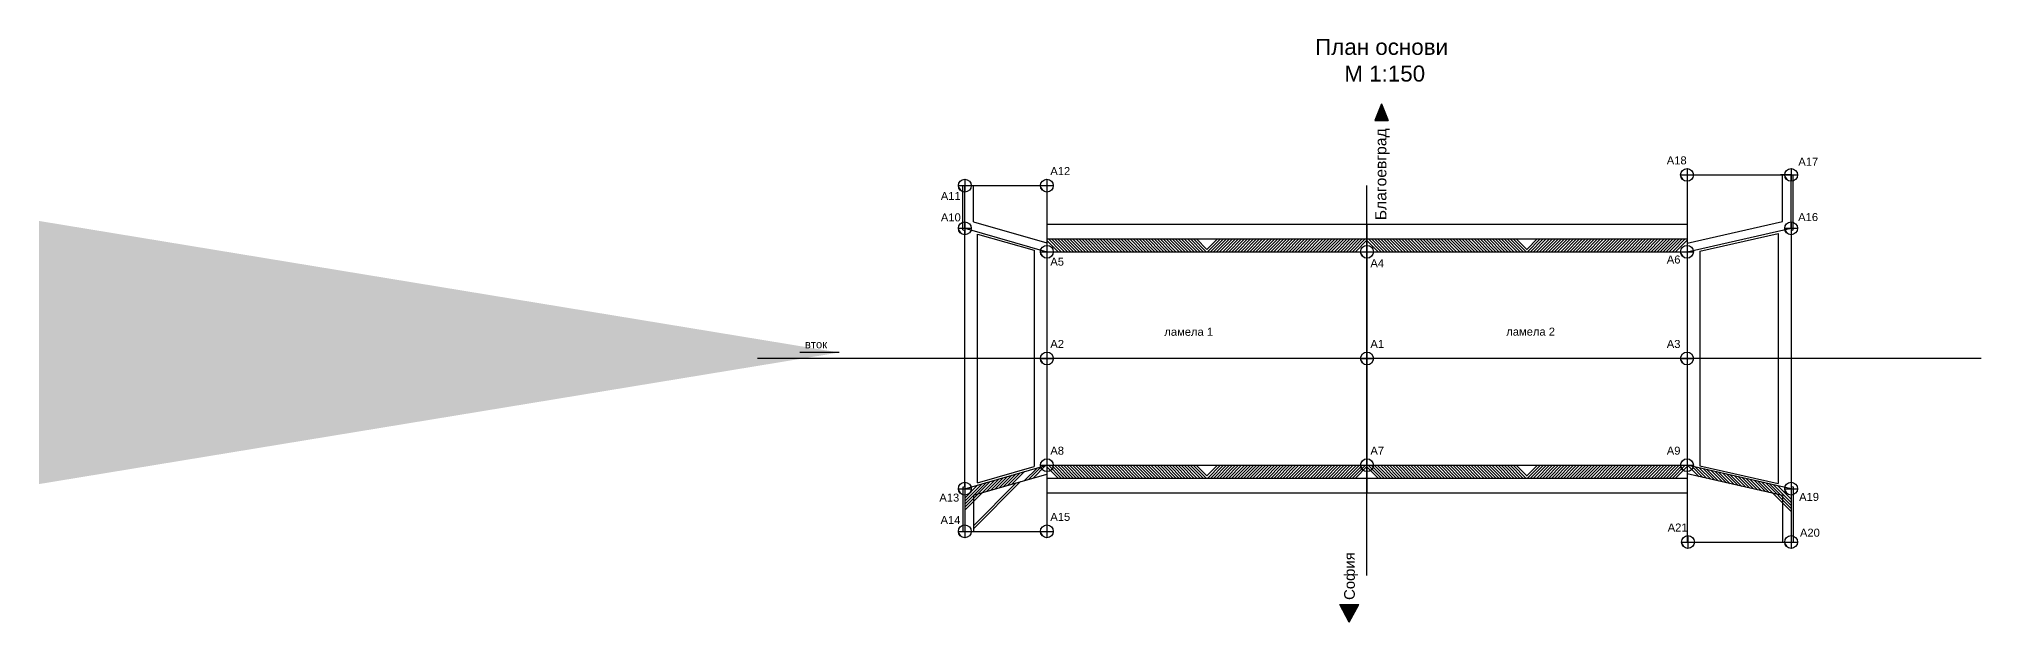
# Model space of a CAD drawing. Header units: centimetres. Extents: x 8495135 to 959133560, y 4530079 to 463453963.
# Drawn here: x 958969392.7 to 958969483.7, y 463408773.5 to 463408800.8 of the extents above; entities that cross this region are included whole.
import ezdxf
from ezdxf.enums import TextEntityAlignment as Align

# ---------------------------------------------------------------- set-up
doc = ezdxf.new("R2010")
doc.units = ezdxf.units.CM
doc.header["$LTSCALE"] = 0.1
doc.linetypes.add('CENTER', pattern=[50.800000000000004, 31.75, -6.35, 6.35, -6.35])
doc.linetypes.add('CONTINU', pattern=[0])
for name, color, linetype in [('br_dimension', 1, 'Continuous'), ('br_hatch', 9, 'Continuous'), ('br_hatch_tumen', 8, 'Continuous'), ('br_view_yellow', 2, 'Continuous')]:
    doc.layers.add(name, color=color, linetype=linetype)
doc.layers.add('br_text', color=2, linetype='Continuous', lineweight=35)
doc.styles.add('1-10 cm', font='arial.ttf', dxfattribs={"height": 2.5})
doc.styles.add('1-200 cm', font='arial.ttf', dxfattribs={"height": 50})
doc.styles.add('MM 1 to 150', font='arial.ttf', dxfattribs={"height": 37.5})
doc.styles.add('MM_ARIAL', font='arial.ttf')
doc.dimstyles.new('MM DIM 1 to 150', dxfattribs={"dimscale": 15, "dimtxt": 2.5, "dimasz": 2.5, "dimexe": 2.1, "dimexo": 1.5, "dimgap": 1.5, "dimtad": 1, "dimdec": 0, "dimdsep": 46, "dimtxsty": 'MM_ARIAL', "dimcen": 3, "dimclrd": 1, "dimclre": 1, "dimclrt": 7, "dimaunit": 2, "dimadec": 1, "dimazin": 0, "dimtp": 100, "dimtm": 3, "dimtfac": 1, "dimtdec": 0, "dimtix": 1, "dimtmove": 0, "dimatfit": 3, "dimfxl": 0, "dimtolj": 1, "dimtzin": 0, "dimarcsym": 0})
pattern_1 = [(135, (958969578.6020299, 463409036.389705), (-0.07071067811865475, -0.07071067811865475), [])]
pattern_2 = [(44.99999999999999, (958884501.7786907, 463363534.629114), (-0.07071067811865475, 0.07071067811865475), [])]
pattern_3 = [(135, (958884501.7586906, 463363534.629114), (-0.07071067811865475, -0.07071067811865475), [])]
pattern_4 = [(44.99999999999999, (958884501.7986907, 463363534.629114), (-0.07071067811865475, 0.07071067811865475), [])]

# ---------------------------------------------------------------- blocks, each defined once
blk = doc.blocks.new('*U686')
at = {"ltscale": 0.5}
blk.add_hatch(color=256, dxfattribs=at).paths.add_polyline_path([(0, 10.625), (-26.25, 0), (0, -10.625)])
for q in [(0, 10.625), (0, -10.625)]:
    blk.add_line((-26.25, 0), q, dxfattribs=at)
blk.add_lwpolyline([(0, 10.625), (0, -10.625)], dxfattribs=at)
at = {"ltscale": 0.5, "style": '1-200 cm'}
blk.add_attdef('СОФИЯ', text='', height=17.5, dxfattribs=at).set_placement((83.93537818668632, 1.155626907089341), align=Align.MIDDLE_CENTER)
blk = doc.blocks.new('*U788')
at = {"layer": 'br_dimension', "ltscale": 0.5}
for points in [[(-30, 0, 0.4142135623730951), (0, -30), (0, 0)], [(30, 0, 0.4142135623730951), (0, 30), (0, 0)]]:
    blk.add_hatch(color=256, dxfattribs=at).paths.add_polyline_path(points)
for p, q in [((-30, 0), (30, 0)), ((0, 30), (0, -30))]:
    blk.add_line(p, q, dxfattribs=at)
blk.add_circle((0, 0), 30, dxfattribs=at)
at = {"layer": 'br_dimension', "linetype": 'CONTINU', "ltscale": 0.5, "style": '1-10 cm'}
blk.add_attdef('KM', (16.15486680088054, 49.36385918569121), '', height=37.5, dxfattribs=at)
blk = doc.blocks.new('*U789')
at = {"layer": 'br_dimension', "ltscale": 0.5}
for points in [[(-30, 0, 0.4142135623730951), (0, -30), (0, 0)], [(30, 0, 0.4142135623730951), (0, 30), (0, 0)]]:
    blk.add_hatch(color=256, dxfattribs=at).paths.add_polyline_path(points)
for p, q in [((-30, 0), (30, 0)), ((0, 30), (0, -30))]:
    blk.add_line(p, q, dxfattribs=at)
blk.add_circle((0, 0), 30, dxfattribs=at)
at = {"layer": 'br_dimension', "linetype": 'CONTINU', "ltscale": 0.5, "style": '1-10 cm'}
blk.add_attdef('KM', (-95.01069013098765, 49.36385918569121), '', height=37.5, dxfattribs=at)
blk = doc.blocks.new('*U790')
at = {"layer": 'br_dimension', "ltscale": 0.5}
for points in [[(-30, 0, 0.4142135623730951), (0, -30), (0, 0)], [(30, 0, 0.4142135623730951), (0, 30), (0, 0)]]:
    blk.add_hatch(color=256, dxfattribs=at).paths.add_polyline_path(points)
for p, q in [((-30, 0), (30, 0)), ((0, 30), (0, -30))]:
    blk.add_line(p, q, dxfattribs=at)
blk.add_circle((0, 0), 30, dxfattribs=at)
at = {"layer": 'br_dimension', "linetype": 'CONTINU', "ltscale": 0.5, "style": '1-10 cm'}
blk.add_attdef('KM', (16.15486680088054, -65.03546152755317), '', height=37.5, dxfattribs=at)
blk = doc.blocks.new('*U791')
at = {"layer": 'br_dimension', "ltscale": 0.5}
for points in [[(-30, 0, 0.4142135623730951), (0, -30), (0, 0)], [(30, 0, 0.4142135623730951), (0, 30), (0, 0)]]:
    blk.add_hatch(color=256, dxfattribs=at).paths.add_polyline_path(points)
for p, q in [((-30, 0), (30, 0)), ((0, 30), (0, -30))]:
    blk.add_line(p, q, dxfattribs=at)
blk.add_circle((0, 0), 30, dxfattribs=at)
at = {"layer": 'br_dimension', "linetype": 'CONTINU', "ltscale": 0.5, "style": '1-10 cm'}
blk.add_attdef('KM', (16.15486680088054, -72.29595432456281), '', height=37.5, dxfattribs=at)
blk = doc.blocks.new('*U792')
at = {"layer": 'br_dimension', "ltscale": 0.5}
for points in [[(-30, 0, 0.4142135623730951), (0, -30), (0, 0)], [(30, 0, 0.4142135623730951), (0, 30), (0, 0)]]:
    blk.add_hatch(color=256, dxfattribs=at).paths.add_polyline_path(points)
for p, q in [((-30, 0), (30, 0)), ((0, 30), (0, -30))]:
    blk.add_line(p, q, dxfattribs=at)
blk.add_circle((0, 0), 30, dxfattribs=at)
at = {"layer": 'br_dimension', "linetype": 'CONTINU', "ltscale": 0.5, "style": '1-10 cm'}
blk.add_attdef('KM', (-95.01069013098765, -55.04452698796686), '', height=37.5, dxfattribs=at)
blk = doc.blocks.new('*U794')
at = {"layer": 'br_dimension', "ltscale": 0.5}
for points in [[(-30, 0, 0.4142135623730951), (0, -30), (0, 0)], [(30, 0, 0.4142135623730951), (0, 30), (0, 0)]]:
    blk.add_hatch(color=256, dxfattribs=at).paths.add_polyline_path(points)
for p, q in [((-30, 0), (30, 0)), ((0, 30), (0, -30))]:
    blk.add_line(p, q, dxfattribs=at)
blk.add_circle((0, 0), 30, dxfattribs=at)
at = {"layer": 'br_dimension', "linetype": 'CONTINU', "ltscale": 0.5, "style": '1-10 cm'}
blk.add_attdef('KM', (-112.1516169130294, 32.42846597891602), '', height=37.5, dxfattribs=at)
blk = doc.blocks.new('*U793')
at = {"layer": 'br_dimension', "ltscale": 0.5}
for points in [[(-30, 0, 0.4142135623730951), (0, -30), (0, 0)], [(30, 0, 0.4142135623730951), (0, 30), (0, 0)]]:
    blk.add_hatch(color=256, dxfattribs=at).paths.add_polyline_path(points)
for p, q in [((-30, 0), (30, 0)), ((0, 30), (0, -30))]:
    blk.add_line(p, q, dxfattribs=at)
blk.add_circle((0, 0), 30, dxfattribs=at)
at = {"layer": 'br_dimension', "linetype": 'CONTINU', "ltscale": 0.5, "style": '1-10 cm'}
blk.add_attdef('KM', (-112.4271799146621, -67.48429629232433), '', height=37.5, dxfattribs=at)
blk = doc.blocks.new('*U795')
at = {"layer": 'br_dimension', "ltscale": 0.5}
for points in [[(-30, 0, 0.4142135623730951), (0, -30), (0, 0)], [(30, 0, 0.4142135623730951), (0, 30), (0, 0)]]:
    blk.add_hatch(color=256, dxfattribs=at).paths.add_polyline_path(points)
for p, q in [((-30, 0), (30, 0)), ((0, 30), (0, -30))]:
    blk.add_line(p, q, dxfattribs=at)
blk.add_circle((0, 0), 30, dxfattribs=at)
at = {"layer": 'br_dimension', "linetype": 'CONTINU', "ltscale": 0.5, "style": '1-10 cm'}
blk.add_attdef('KM', (-119.3695897969841, -60.48789432763752), '', height=37.5, dxfattribs=at)
blk = doc.blocks.new('*U796')
at = {"layer": 'br_dimension', "ltscale": 0.5}
for points in [[(-30, 0, 0.4142135623730951), (0, -30), (0, 0)], [(30, 0, 0.4142135623730951), (0, 30), (0, 0)]]:
    blk.add_hatch(color=256, dxfattribs=at).paths.add_polyline_path(points)
for p, q in [((-30, 0), (30, 0)), ((0, 30), (0, -30))]:
    blk.add_line(p, q, dxfattribs=at)
blk.add_circle((0, 0), 30, dxfattribs=at)
at = {"layer": 'br_dimension', "linetype": 'CONTINU', "ltscale": 0.5, "style": '1-10 cm'}
blk.add_attdef('KM', (-113.6983253906905, 34.57626534693244), '', height=37.5, dxfattribs=at)
blk = doc.blocks.new('*U799')
at = {"layer": 'br_dimension', "ltscale": 0.5}
for points in [[(-30, 0, 0.4142135623730951), (0, -30), (0, 0)], [(30, 0, 0.4142135623730951), (0, 30), (0, 0)]]:
    blk.add_hatch(color=256, dxfattribs=at).paths.add_polyline_path(points)
for p, q in [((-30, 0), (30, 0)), ((0, 30), (0, -30))]:
    blk.add_line(p, q, dxfattribs=at)
blk.add_circle((0, 0), 30, dxfattribs=at)
at = {"layer": 'br_dimension', "linetype": 'CONTINU', "ltscale": 0.5, "style": '1-10 cm'}
blk.add_attdef('KM', (33.02490789187561, 33.83505722761456), '', height=37.5, dxfattribs=at)
blk = doc.blocks.new('*U800')
at = {"layer": 'br_dimension', "ltscale": 0.5}
for points in [[(-30, 0, 0.4142135623730951), (0, -30), (0, 0)], [(30, 0, 0.4142135623730951), (0, 30), (0, 0)]]:
    blk.add_hatch(color=256, dxfattribs=at).paths.add_polyline_path(points)
for p, q in [((-30, 0), (30, 0)), ((0, 30), (0, -30))]:
    blk.add_line(p, q, dxfattribs=at)
blk.add_circle((0, 0), 30, dxfattribs=at)
at = {"layer": 'br_dimension', "linetype": 'CONTINU', "ltscale": 0.5, "style": '1-10 cm'}
blk.add_attdef('KM', (33.6382578064264, 43.13600735340569), '', height=37.5, dxfattribs=at)
blk = doc.blocks.new('*U798')
at = {"layer": 'br_dimension', "ltscale": 0.5}
for points in [[(-30, 0, 0.4142135623730951), (0, -30), (0, 0)], [(30, 0, 0.4142135623730951), (0, 30), (0, 0)]]:
    blk.add_hatch(color=256, dxfattribs=at).paths.add_polyline_path(points)
for p, q in [((-30, 0), (30, 0)), ((0, 30), (0, -30))]:
    blk.add_line(p, q, dxfattribs=at)
blk.add_circle((0, 0), 30, dxfattribs=at)
at = {"layer": 'br_dimension', "linetype": 'CONTINU', "ltscale": 0.5, "style": '1-10 cm'}
blk.add_attdef('KM', (37.49613986467432, -57.13276073548641), '', height=37.5, dxfattribs=at)
blk = doc.blocks.new('*U797')
at = {"layer": 'br_dimension', "ltscale": 0.5}
for points in [[(-30, 0, 0.4142135623730951), (0, -30), (0, 0)], [(30, 0, 0.4142135623730951), (0, 30), (0, 0)]]:
    blk.add_hatch(color=256, dxfattribs=at).paths.add_polyline_path(points)
for p, q in [((-30, 0), (30, 0)), ((0, 30), (0, -30))]:
    blk.add_line(p, q, dxfattribs=at)
blk.add_circle((0, 0), 30, dxfattribs=at)
at = {"layer": 'br_dimension', "linetype": 'CONTINU', "ltscale": 0.5, "style": '1-10 cm'}
blk.add_attdef('KM', (41.34513279726218, 25.10641691156033), '', height=37.5, dxfattribs=at)

msp = doc.modelspace()

# ---------------------------------------------------------------- hatches: boundary and pattern name
at = {"layer": 'br_hatch'}
h = msp.add_hatch(dxfattribs=at)
h.set_pattern_fill('_USER,_I', color=256, scale=0.1, angle=135, style=2, pattern_type=0)
h.set_pattern_definition(pattern_3)
h.paths.add_polyline_path([(958969474.8185996, 463408791.9391081), (958969474.8185996, 463408794.4391081), (958969474.4185996, 463408794.4391081), (958969474.4185996, 463408792.2589441), (958969469.9411002, 463408791.2491542), (958969469.9411002, 463408790.839108)])
h = msp.add_hatch(dxfattribs=at)
h.set_pattern_fill('_USER', color=256, scale=0.1, angle=45, style=2, pattern_type=0)
h.set_pattern_definition(pattern_4)
h.paths.add_polyline_path([(958969436.0953233, 463408791.9391081), (958969439.9411002, 463408790.839108), (958969439.9411002, 463408791.2551488), (958969436.4953233, 463408792.2407376), (958969436.4953233, 463408793.9391081), (958969436.0953233, 463408793.9391081)])
h = msp.add_hatch(dxfattribs=at)
h.set_pattern_fill('_USER,_I', color=256, scale=0.1, angle=135, style=2, pattern_type=0)
h.set_pattern_definition(pattern_1)
h.paths.add_polyline_path([(958969447.4411002, 463408790.839108), (958969447.4411002, 463408791.4391081), (958969439.9411002, 463408791.4391081), (958969439.9411002, 463408790.839108)])
h.paths.add_polyline_path([(958969439.9411002, 463408780.839108), (958969439.9411002, 463408780.239108), (958969447.4411002, 463408780.239108), (958969447.4411002, 463408780.839108)])
h = msp.add_hatch(dxfattribs=at)
h.set_pattern_fill('_USER', color=256, scale=0.1, angle=45, style=2, pattern_type=0)
h.set_pattern_definition(pattern_2)
h.paths.add_polyline_path([(958969454.9411002, 463408790.839108), (958969454.9411002, 463408791.4391081), (958969447.4411002, 463408791.4391081), (958969447.4411002, 463408790.839108)])
h.paths.add_polyline_path([(958969454.9411002, 463408780.239108), (958969454.9411002, 463408780.839108), (958969447.4411002, 463408780.839108), (958969447.4411002, 463408780.239108)])
h = msp.add_hatch(dxfattribs=at)
h.set_pattern_fill('_USER,_I', color=256, scale=0.1, angle=135, style=2, pattern_type=0)
h.set_pattern_definition(pattern_1)
h.paths.add_polyline_path([(958969454.9411002, 463408791.4391081), (958969454.9411002, 463408790.839108), (958969462.4411002, 463408790.839108), (958969462.4411002, 463408791.4391081)])
h.paths.add_polyline_path([(958969462.4411002, 463408780.239108), (958969462.4411002, 463408780.839108), (958969454.9411002, 463408780.839108), (958969454.9411002, 463408780.239108)])
h = msp.add_hatch(dxfattribs=at)
h.set_pattern_fill('_USER', color=256, scale=0.1, angle=45, style=2, pattern_type=0)
h.set_pattern_definition(pattern_2)
h.paths.add_polyline_path([(958969469.9411002, 463408790.839108), (958969469.9411002, 463408791.4391081), (958969462.4411002, 463408791.4391081), (958969462.4411002, 463408790.839108)])
h.paths.add_polyline_path([(958969469.9411002, 463408780.239108), (958969469.9411002, 463408780.839108), (958969462.4411002, 463408780.839108), (958969462.4411002, 463408780.239108)])
h = msp.add_hatch(dxfattribs=at)
h.set_pattern_fill('_USER', color=256, scale=0.1, angle=45, style=2, pattern_type=0)
h.set_pattern_definition(pattern_4)
h.paths.add_polyline_path([(958969439.9411002, 463408780.4230673), (958969439.9411002, 463408780.839108), (958969436.0953233, 463408779.739108), (958969436.0953233, 463408777.739108), (958969436.4953233, 463408777.739108), (958969436.4953233, 463408779.4374785)])
h = msp.add_hatch(dxfattribs=at)
h.set_pattern_fill('_USER,_I', color=256, scale=0.1, angle=135, style=2, pattern_type=0)
h.set_pattern_definition(pattern_3)
h.paths.add_polyline_path([(958969469.9411002, 463408780.839108), (958969469.9411002, 463408780.4290619), (958969474.4185996, 463408779.419272), (958969474.4185996, 463408777.239108), (958969474.8185996, 463408777.239108), (958969474.8185996, 463408779.739108)])
at = {"layer": 'br_hatch', "ltscale": 0.5}
h = msp.add_hatch(color=256, dxfattribs=at)
h.dxf.hatch_style = 1
h.paths.add_polyline_path([(958969454.5612869, 463408774.3071734), (958969453.6660037, 463408774.3071734), (958969454.1136453, 463408773.4873068)])

# ---------------------------------------------------------------- linework, layer by layer
at = {"layer": 'br_dimension', "linetype": 'CENTER', "ltscale": 20}
msp.add_line((958969454.9411002, 463408775.6703935), (958969454.9411002, 463408793.9490486), dxfattribs=at)
at = {"layer": 'br_dimension', "linetype": 'CENTER', "ltscale": 40}
msp.add_line((958969483.7234316, 463408785.839108), (958969426.3868005, 463408785.839108), dxfattribs=at)
at = {"layer": 'br_hatch', "ltscale": 0.5}
for p, q in [((958969453.6660037, 463408774.3071734), (958969454.5612869, 463408774.3071734)), ((958969454.1136453, 463408773.4873068), (958969453.6660037, 463408774.3071734)), ((958969454.1136453, 463408773.4873068), (958969454.5612869, 463408774.3071734))]:
    msp.add_line(p, q, dxfattribs=at)
at = {"layer": 'br_view_yellow'}
for p, q in [((958969469.9411002, 463408794.4391081), (958969469.9411002, 463408777.239108)), ((958969469.9411002, 463408794.4391081), (958969474.9185996, 463408794.4391081)), ((958969474.8185996, 463408794.4391081), (958969474.3185996, 463408794.4391081)), ((958969474.4185996, 463408792.2589441), (958969474.4185996, 463408794.4391081)), ((958969474.8185996, 463408791.9391081), (958969474.8185996, 463408794.4391081)), ((958969474.9185996, 463408791.859149), (958969474.9185996, 463408794.4391081)), ((958969435.9953233, 463408791.8637006), (958969435.9953233, 463408793.9391081)), ((958969435.9953233, 463408793.9391081), (958969439.9411002, 463408793.9391081)), ((958969436.0953233, 463408791.9391081), (958969436.0953233, 463408793.9391081)), ((958969436.4953233, 463408792.2407376), (958969436.4953233, 463408793.9391081)), ((958969439.9411002, 463408793.9391081), (958969439.9411002, 463408777.739108)), ((958969436.4953233, 463408792.2407376), (958969439.9411002, 463408791.2551488)), ((958969469.9411002, 463408791.2491542), (958969474.4185996, 463408792.2589441)), ((958969435.9953233, 463408791.8637006), (958969436.0953233, 463408791.8350978)), ((958969436.0953233, 463408791.9391081), (958969439.9411002, 463408790.839108)), ((958969436.0953233, 463408779.8431183), (958969436.0953233, 463408791.8350978)), ((958969436.6953233, 463408780.014735), (958969436.6953233, 463408791.6634811)), ((958969436.6953233, 463408791.6634811), (958969439.3411002, 463408790.9067147)), ((958969439.9411002, 463408792.1391081), (958969439.9411002, 463408779.539108)), ((958969439.9411002, 463408792.1391081), (958969469.9411002, 463408792.1391081)), ((958969439.9411002, 463408791.4391081), (958969469.9411002, 463408791.4391081)), ((958969454.9411002, 463408792.1391081), (958969454.9411002, 463408779.539108)), ((958969469.9411002, 463408792.1391081), (958969469.9411002, 463408779.539108)), ((958969469.9411002, 463408790.839108), (958969474.8185996, 463408791.9391081)), ((958969470.5411003, 463408790.8719118), (958969474.2185996, 463408791.7012812)), ((958969474.2185996, 463408791.7012812), (958969474.2185996, 463408779.9769349)), ((958969474.8185996, 463408791.8365965), (958969474.9185996, 463408791.859149)), ((958969474.8185996, 463408791.8365965), (958969474.8185996, 463408779.8416196)), ((958969439.3411002, 463408790.9067147), (958969439.3411002, 463408780.7715014)), ((958969439.9411002, 463408790.839108), (958969469.9411002, 463408790.839108)), ((958969470.5411003, 463408790.8719118), (958969470.5411003, 463408780.8063043)), ((958969436.0953233, 463408779.739108), (958969439.9411002, 463408780.839108)), ((958969436.4953233, 463408779.4374785), (958969439.9411002, 463408780.4230673)), ((958969436.6953233, 463408780.014735), (958969439.3411002, 463408780.7715014)), ((958969439.9411002, 463408780.839108), (958969469.9411002, 463408780.839108)), ((958969474.8185996, 463408779.739108), (958969469.9411002, 463408780.839108)), ((958969474.4185996, 463408779.419272), (958969469.9411002, 463408780.4290619)), ((958969470.5411003, 463408780.8063043), (958969474.2185996, 463408779.9769349)), ((958969435.9953233, 463408779.8145154), (958969436.0953233, 463408779.8431183)), ((958969435.9953233, 463408779.8145154), (958969435.9953233, 463408777.739108)), ((958969436.0953233, 463408779.739108), (958969436.0953233, 463408777.739108)), ((958969439.9411002, 463408780.239108), (958969469.9411002, 463408780.239108)), ((958969439.9411002, 463408779.539108), (958969469.9411002, 463408779.539108)), ((958969474.8185996, 463408779.8416196), (958969474.9185996, 463408779.8190671)), ((958969474.8185996, 463408779.739108), (958969474.8185996, 463408777.239108)), ((958969474.9185996, 463408779.8190671), (958969474.9185996, 463408777.239108)), ((958969436.4953233, 463408779.4374785), (958969436.4953233, 463408777.739108)), ((958969474.4185996, 463408779.419272), (958969474.4185996, 463408777.239108)), ((958969435.9953233, 463408777.739108), (958969439.9411002, 463408777.739108)), ((958969436.0953233, 463408777.739108), (958969436.5953233, 463408777.739108)), ((958969469.9411002, 463408777.239108), (958969474.9185996, 463408777.239108)), ((958969474.3185996, 463408777.239108), (958969474.8185996, 463408777.239108))]:
    msp.add_line(p, q, dxfattribs=at)

# ---------------------------------------------------------------- block references
at = {"layer": 'br_dimension', "xscale": 0.01, "yscale": 0.01, "zscale": 0.01}
for name, p, values in [('*U789', (958969469.9411002, 463408794.4391081), {'KM': 'A18'}), ('*U800', (958969474.8185996, 463408794.4391081), {'KM': 'A17'}), ('*U793', (958969436.0953233, 463408793.9391081), {'KM': 'A11'}), ('*U788', (958969439.9411002, 463408793.9391081), {'KM': 'A12'}), ('*U794', (958969436.0953233, 463408791.9391081), {'KM': 'A10'}), ('*U799', (958969474.8185996, 463408791.9391081), {'KM': 'A16'}), ('*U790', (958969439.9411002, 463408790.839108), {'KM': 'A5'}), ('*U791', (958969454.9411002, 463408790.839108), {'KM': 'A4'}), ('*U792', (958969469.9411002, 463408790.839108), {'KM': 'A6'}), ('*U788', (958969439.9411002, 463408785.839108), {'KM': 'A2'}), ('*U788', (958969454.9411002, 463408785.839108), {'KM': 'A1'}), ('*U789', (958969469.9411002, 463408785.839108), {'KM': 'A3'}), ('*U788', (958969439.9411002, 463408780.839108), {'KM': 'A8'}), ('*U788', (958969454.9411002, 463408780.839108), {'KM': 'A7'}), ('*U789', (958969469.9411002, 463408780.839108), {'KM': 'A9'}), ('*U795', (958969436.0953233, 463408779.739108), {'KM': 'A13'}), ('*U798', (958969474.8185996, 463408779.739108), {'KM': 'A19'}), ('*U788', (958969439.9411002, 463408777.739108), {'KM': 'A15'}), ('*U796', (958969436.0953233, 463408777.739108), {'KM': 'A14'}), ('*U789', (958969469.9847096, 463408777.239108), {'KM': 'A21'}), ('*U797', (958969474.8185996, 463408777.239108), {'KM': 'A20'})]:
    msp.add_blockref(name, p, dxfattribs=at).add_auto_attribs(values)
at = {"layer": 'br_hatch_tumen', "ltscale": 0.5}
ref = msp.add_blockref('*U686', (958969455.6227624, 463408796.9860809), dxfattribs=dict(at, xscale=-0.03, yscale=0.03, zscale=0.03, rotation=90))
ref.add_attrib('СОФИЯ', 'Благоевград', dxfattribs={"layer": '0', "ltscale": 0.5, "height": 0.5250000000000001, "rotation": 90, "style": '1-200 cm'}).set_placement((958969455.5880936, 463408794.4680196), align=Align.MIDDLE_CENTER)

# ---------------------------------------------------------------- texts
at = {"layer": 'br_hatch', "ltscale": 0.5, "style": 'MM 1 to 150'}
msp.add_text('София', height=0.5, rotation=90, dxfattribs=at).set_placement((958969454.372406, 463408774.5260268))
at = {"layer": 'br_text', "char_height": 0.375, "width": 2.86505891481417, "attachment_point": 3, "style": 'MM 1 to 150'}
for s, insert in [('{\\fArial|b0|i0|c204|p34;ламела }1', (958969447.7298102, 463408787.2782295)), ('{\\fArial|b0|i0|c204|p34;ламела 2}', (958969463.7523906, 463408787.2855503))]:
    msp.add_mtext(s, dxfattribs=dict(at, insert=insert))
at = {"layer": 'br_view_yellow', "style": 'MM 1 to 150'}
for s, insert, char_height, width, attachment_point in [('План основи\\P M 1:150', (958969455.6281755, 463408800.8137677), 0.75, 27.21282401091405, 2), ('вток', (958969429.6415175, 463408786.6926142), 0.375, 3.593451568894961, 3)]:
    msp.add_mtext(s, dxfattribs=dict(at, insert=insert, char_height=char_height, width=width, attachment_point=attachment_point))

# ---------------------------------------------------------------- leaders
at = {"layer": 'br_dimension', "color": 1}
msp.add_leader([(958969430.2024777, 463408786.1194398), (958969428.3605103, 463408786.1194398)], dimstyle='MM DIM 1 to 150', dxfattribs=at)

doc.saveas('drawing.dxf')
